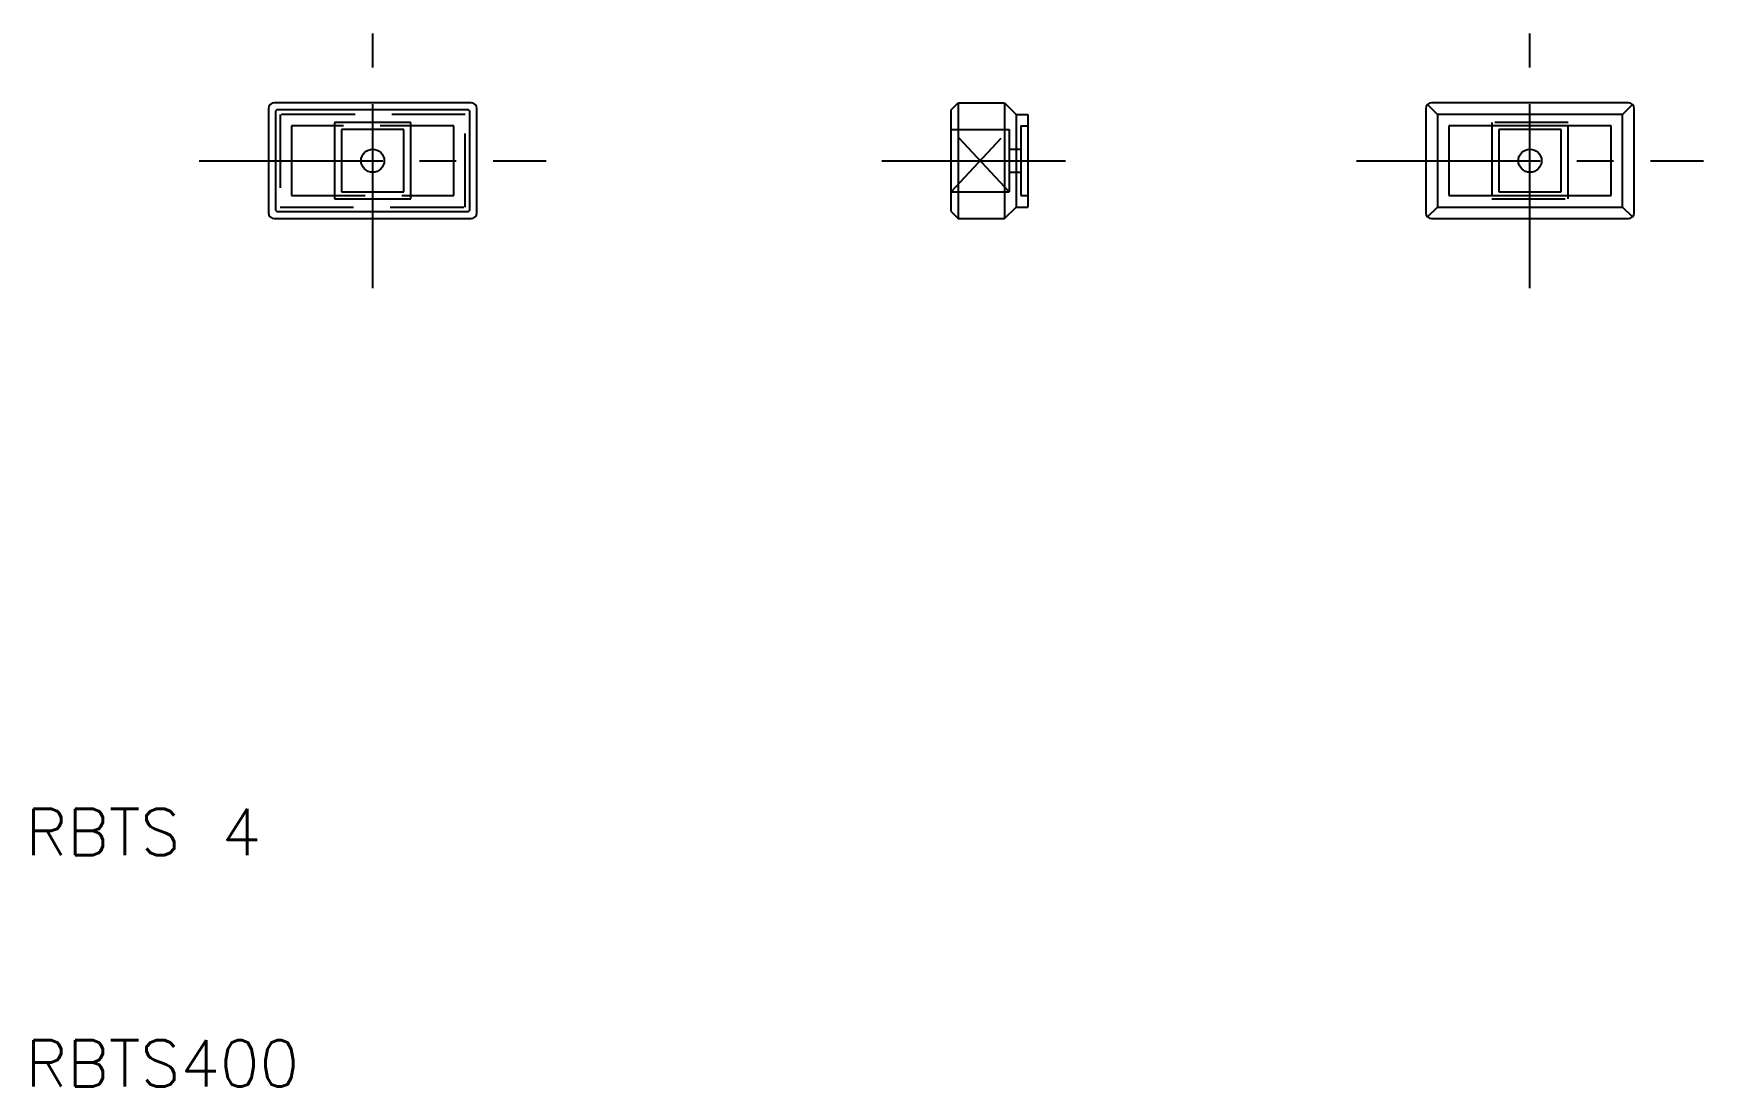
# Model space of a CAD drawing. Extents: x 10.3 to 82.5, y 10 to 55.5.
import ezdxf

# ---------------------------------------------------------------- set-up
doc = ezdxf.new("R2010")
doc.units = 0
doc.header["$LTSCALE"] = 0.25
doc.linetypes.add('CENTER', pattern=[50.8, 31.75, -6.35, 6.35, -6.35])
doc.linetypes.add('DASHED', pattern=[19.05, 12.7, -6.35])
doc.layers.get('0').update_dxf_attribs({"linetype": 'CONTINUOUS'})
doc.layers.add('CENTER', color=1, linetype='CENTER')
doc.styles.get("Standard").update_dxf_attribs({"font": 'txt.shx', "bigfont": 'extfont.shx'})

msp = doc.modelspace()

# ---------------------------------------------------------------- linework, layer by layer
for p, q in [((20.5, 52.25), (20.5, 47.75)), ((29.25, 52.5), (20.75, 52.5)), ((20.8, 52.1), (20.8, 47.9)), ((29.1, 52.2), (20.9, 52.2)), ((29.2, 47.9), (29.2, 52.1)), ((29.5, 47.75), (29.5, 52.25)), ((50, 52.2), (50.3, 52.5)), ((50, 47.8), (50, 52.2)), ((50.3, 52.5), (50.3, 47.5)), ((50.3, 52.5), (52.3, 52.5)), ((52.3, 52.5), (52.3, 47.5)), ((52.3, 52.5), (52.8, 52)), ((52.8, 52), (52.8, 48)), ((52.8, 52), (53.3, 52)), ((53.3, 52), (53.3, 48)), ((70.5, 52.25), (70.5, 47.75)), ((71, 52), (70.573, 52.427)), ((79.25, 52.5), (70.75, 52.5)), ((79, 52), (71, 52)), ((71, 52), (71, 48)), ((79, 52), (79.427, 52.427)), ((79, 48), (79, 52)), ((79.5, 47.75), (79.5, 52.25)), ((23.35, 51.65), (23.35, 48.35)), ((26.65, 51.65), (23.35, 51.65)), ((23.65, 51.35), (23.65, 48.65)), ((26.35, 51.35), (23.65, 51.35)), ((26.35, 48.65), (26.35, 51.35)), ((26.65, 48.35), (26.65, 51.65)), ((71.5, 51.5), (71.5, 48.5)), ((78.5, 51.5), (71.5, 51.5)), ((78.5, 48.5), (78.5, 51.5)), ((23.35, 48.35), (26.65, 48.35)), ((23.65, 48.65), (26.35, 48.65)), ((71.5, 48.5), (78.5, 48.5)), ((20.9, 47.8), (29.1, 47.8)), ((50, 47.8), (50.3, 47.5)), ((52.3, 47.5), (52.8, 48)), ((52.8, 48), (53.3, 48)), ((70.573, 47.573), (71, 48)), ((71, 48), (79, 48)), ((79.427, 47.573), (79, 48)), ((20.75, 47.5), (29.25, 47.5)), ((50.3, 47.5), (52.3, 47.5)), ((70.75, 47.5), (79.25, 47.5))]:
    msp.add_line(p, q)
at = {"color": 3, "linetype": 'DASHED'}
for p, q in [((29, 52), (21, 52)), ((21, 52), (21, 48)), ((29, 48), (29, 52)), ((21.5, 51.5), (21.5, 48.5)), ((28.5, 51.5), (21.5, 51.5)), ((28.5, 48.5), (28.5, 51.5)), ((50, 48.65), (52.5, 51.35)), ((52.5, 48.65), (50, 51.35)), ((50, 51.35), (52.5, 51.35)), ((52.5, 51.35), (52.5, 48.65)), ((53, 51.5), (53, 48.5)), ((53, 51.5), (53.3, 51.5)), ((73.35, 51.65), (73.35, 48.35)), ((76.65, 51.65), (73.35, 51.65)), ((73.65, 51.35), (73.65, 48.65)), ((76.35, 51.35), (73.65, 51.35)), ((76.35, 48.65), (76.35, 51.35)), ((76.65, 48.35), (76.65, 51.65)), ((52.5, 50.5), (53, 50.5)), ((52.5, 49.5), (53, 49.5)), ((21.5, 48.5), (28.5, 48.5)), ((50, 48.65), (52.5, 48.65)), ((53, 48.5), (53.3, 48.5)), ((73.35, 48.35), (76.65, 48.35)), ((73.65, 48.65), (76.35, 48.65)), ((21, 48), (29, 48))]:
    msp.add_line(p, q, dxfattribs=at)
for centre in [(25, 50), (75, 50)]:
    msp.add_circle(centre, 0.5)
for centre, radius, start, end in [((20.75, 52.25), 0.25, 90, 180), ((20.9, 52.1), 0.1, 90, 180), ((29.1, 52.1), 0.1, 0, 90), ((29.25, 52.25), 0.25, 0, 90), ((70.75, 52.25), 0.25, 90, 180), ((79.25, 52.25), 0.25, 0, 90), ((20.75, 47.75), 0.25, 180, 270), ((20.9, 47.9), 0.1, 180, 270), ((29.1, 47.9), 0.1, 270, 0), ((29.25, 47.75), 0.25, 270, 0), ((70.75, 47.75), 0.25, 180, 270), ((79.25, 47.75), 0.25, 270, 0)]:
    msp.add_arc(centre, radius, start, end)
at = {"layer": 'CENTER', "color": 1, "linetype": 'CENTER'}
for p, q in [((25, 44.5), (25, 55.5)), ((75, 44.5), (75, 55.5)), ((17.5, 50), (32.5, 50)), ((47, 50), (56.3, 50)), ((67.5, 50), (82.5, 50))]:
    msp.add_line(p, q, dxfattribs=at)

# ---------------------------------------------------------------- texts
for s, p in [('RBTS 4', (10, 20)), ('RBTS400', (10, 10))]:
    msp.add_text(s, height=2).set_placement(p)

doc.saveas('drawing.dxf')
